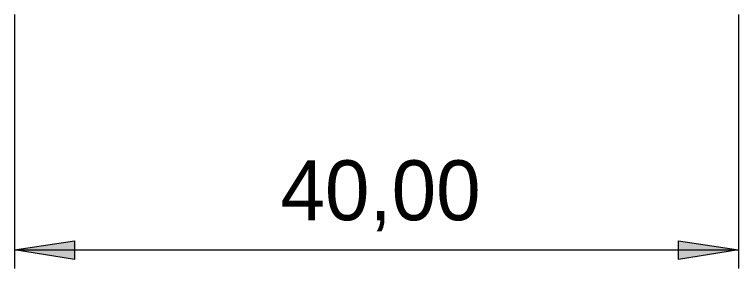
# Model space of a CAD drawing. Header units: inches. Extents: x 45 to 557, y 129 to 755.
# Drawn here: x 45.1 to 158.5, y 302.6 to 342.3 of the extents above; entities that cross this region are included whole.
import ezdxf

# ---------------------------------------------------------------- set-up
doc = ezdxf.new("R2010")
doc.units = ezdxf.units.IN
doc.header["$MEASUREMENT"] = 0
doc.layers.add('Annotations', color=7, linetype='Continuous')

msp = doc.modelspace()

# ---------------------------------------------------------------- hatches: boundary and pattern name
at = {"layer": 'Annotations', "true_color": 0xffffff}
h = msp.add_hatch(color=7, dxfattribs=at)
h.dxf.hatch_style = 2
h.paths.add_polyline_path([(158.5, 305.5), (149.1, 304), (149.1, 306.9)])
h.paths.add_polyline_path([(45.1, 305.5), (54.5, 306.9), (54.5, 304)])

# ---------------------------------------------------------------- linework, layer by layer
at = {"layer": 'Annotations', "color": 7, "lineweight": 18, "true_color": 0xffffff}
for points in [[(45.1, 342.3), (45.1, 302.6)], [(158.5, 342.3), (158.5, 302.6)], [(45.1, 305.5), (54.5, 306.9), (54.5, 304), (45.1, 305.5)], [(158.5, 305.5), (149.1, 304), (149.1, 306.9), (158.5, 305.5)], [(45.1, 305.5), (158.5, 305.5)]]:
    msp.add_lwpolyline(points, dxfattribs=at)
at = {"layer": 'Annotations', "lineweight": 0}
for points in [[(45.1, 305.5), (54.5, 306.9), (54.5, 304)], [(158.5, 305.5), (149.1, 304), (149.1, 306.9)]]:
    msp.add_lwpolyline(points, dxfattribs=at)

# ---------------------------------------------------------------- texts
at = {"layer": 'Annotations', "color": 7, "true_color": 0xffffff, "insert": (83.28, 308.4), "char_height": 9.3656, "attachment_point": 7}
msp.add_mtext('\\fCentury Gothic|b0|i0|c0|p34;\\W1.0003; 40,00 ', dxfattribs=at)

doc.saveas('drawing.dxf')
